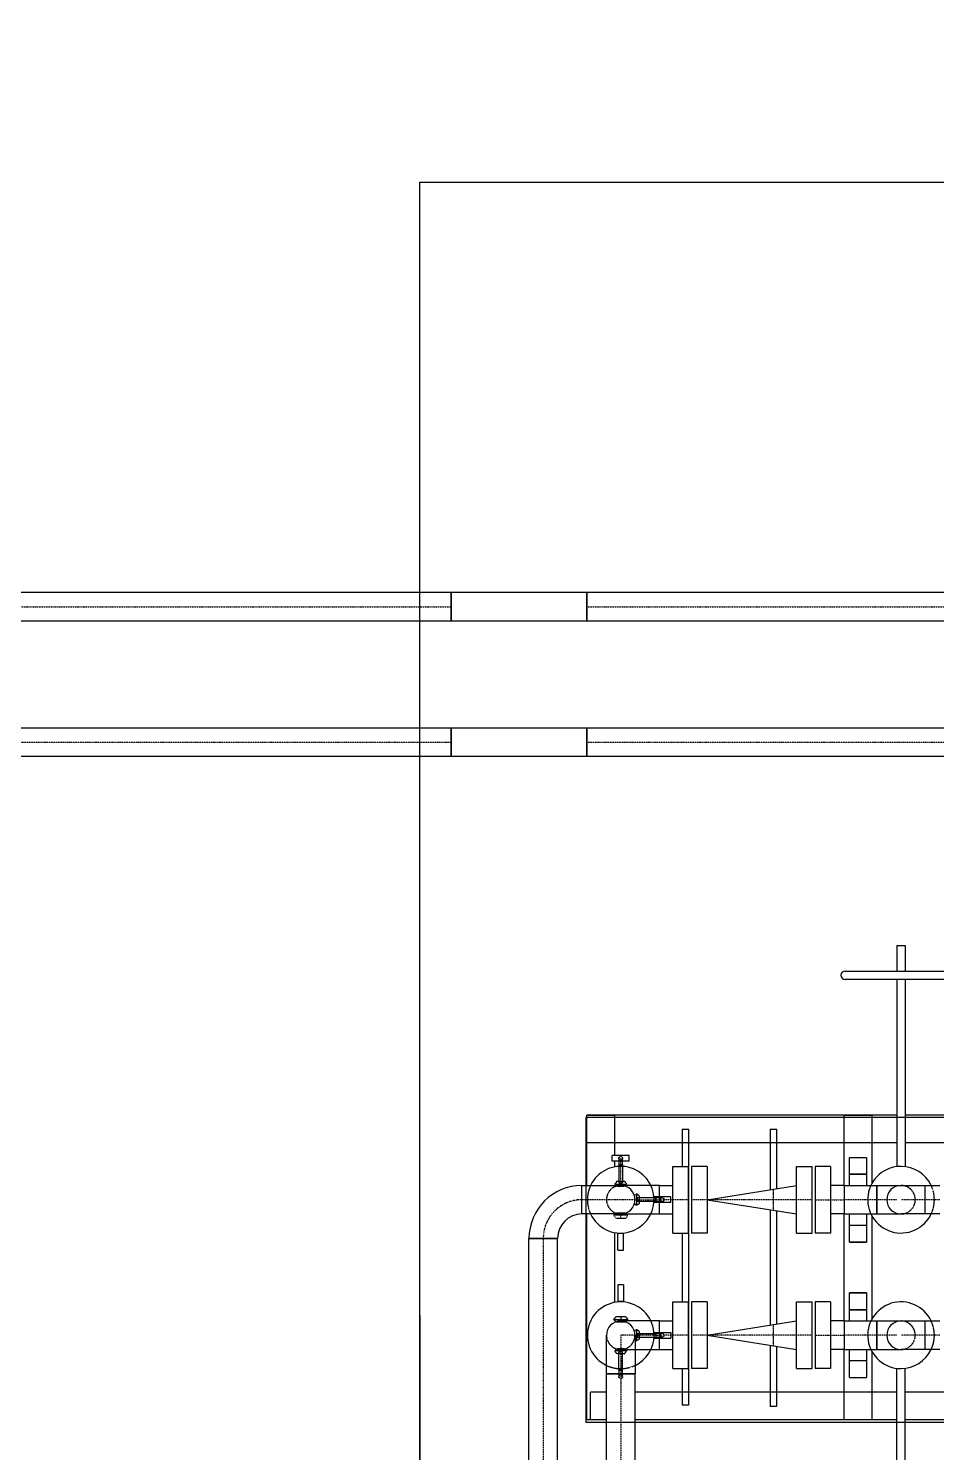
# Model space of a CAD drawing. Header units: millimetres. Extents: x -10011772 to -8149599, y 2847708 to 3434448.
# Drawn here: x -9541442 to -9530728, y 3207107 to 3223918 of the extents above; entities that cross this region are included whole.
import ezdxf

# ---------------------------------------------------------------- set-up
doc = ezdxf.new("R2010")
doc.units = ezdxf.units.MM
for name, pattern in [('DASHDOT2', [0.5, 0.25, -0.125, 0, -0.125]), ('DIVIDE2', [0.625, 0.25, -0.125, 0, -0.125, 0, -0.125]), ('HIDDEN2', [0.1875, 0.125, -0.0625])]:
    doc.linetypes.add(name, pattern=pattern)
doc.layers.add('总平面底图', color=9, linetype='Continuous')

# ---------------------------------------------------------------- blocks, each defined once
blk = doc.blocks.new('总平面底图 爆炸危险区 LOCATION I')
at = {"layer": '总平面底图', "linetype": 'DIVIDE2', "ltscale": 10}
for p, q in [((206314.9, 97327.7), (206314.9, 147327.7)), ((206314.9, 147327.7), (236314.9, 147327.7)), ((206314.9, 97327.7), (206314.9, 147327.7)), ((206314.9, 147327.7), (236314.9, 147327.7))]:
    blk.add_line(p, q, dxfattribs=at)
at = {"layer": '总平面底图'}
for p, q in [((206314.9, 107074.4), (206314.9, 147327.7)), ((206314.9, 147327.7), (236314.9, 147327.7)), ((207294.8, 141807.7), (207294.8, 140007.7)), ((218294.8, 141807.7), (207294.8, 141807.7)), ((206314.9, 140640.2), (206314.9, 137863.2)), ((207294.8, 140007.7), (218294.8, 140007.7))]:
    blk.add_line(p, q, dxfattribs=at)
at = {"layer": '总平面底图', "linetype": 'Continuous'}
for p, q in [((206500, 144905.7), (196828.6, 144905.7)), ((206500, 144905.7), (206500, 144821.6)), ((207300, 144905.7), (206500, 144905.7)), ((206500, 144737.4), (206500, 144905.7)), ((207300, 144905.7), (207300, 144821.6)), ((207300, 144737.4), (207300, 144905.7)), ((210572.1, 144905.7), (207300, 144905.7)), ((206500, 144821.6), (206500, 144737.4)), ((207300, 144821.6), (207300, 144737.4)), ((206500, 144737.4), (196828.6, 144737.4)), ((207300, 144737.4), (206500, 144737.4)), ((210572.1, 144737.4), (207300, 144737.4)), ((206500, 144105.7), (197328.6, 144105.7)), ((206500, 143937.4), (206500, 144105.7)), ((206500, 144105.7), (206500, 144021.6)), ((207300, 144105.7), (206500, 144105.7)), ((207300, 143937.4), (207300, 144105.7)), ((210572.1, 144105.7), (207300, 144105.7)), ((207300, 144105.7), (207300, 144021.6)), ((206500, 144021.6), (206500, 143937.4)), ((207300, 144021.6), (207300, 143937.4)), ((206500, 143937.4), (197328.6, 143937.4)), ((207300, 143937.4), (206500, 143937.4)), ((210572.1, 143937.4), (207300, 143937.4)), ((209128.4, 142821.6), (209153.4, 142821.6)), ((209128.4, 142821.6), (209128.4, 142671.6)), ((209153.4, 142821.6), (209178.4, 142821.6)), ((209178.4, 142821.6), (209178.4, 142671.6)), ((208823.4, 142671.6), (209483.4, 142671.6)), ((209483.4, 142621.6), (208823.4, 142621.6)), ((209128.4, 142621.6), (209128.4, 141516.8)), ((209178.4, 142621.6), (209178.4, 141516.8)), ((207300, 141656.7), (207300, 141821.6)), ((209128.4, 141821.6), (207300, 141821.6)), ((207300, 141405.7), (207300, 141820.3)), ((207300, 141820.3), (207464.8, 141820.3)), ((207464.8, 141583.1), (207464.8, 141820.3)), ((208817.5, 141820.3), (208982.4, 141820.3)), ((208817.5, 141405.7), (208817.5, 141820.3)), ((208982.4, 141419), (208982.4, 141820.3)), ((212500, 141821.6), (209178.4, 141821.6)), ((207861.9, 141737.9), (207861.9, 141518.4)), ((207861.9, 141737.9), (207900, 141737.9)), ((207900, 141737.9), (207900, 141518.4)), ((208380.9, 141737.9), (208380.9, 141380.9)), ((208380.9, 141737.9), (208419, 141737.9)), ((208419, 141737.9), (208419, 141387)), ((209128.4, 141656.7), (207300, 141656.7)), ((209825.7, 141656.7), (209178.4, 141656.7)), ((207500, 141583.1), (207450, 141583.1)), ((207450, 141549.8), (207450, 141583.1)), ((207550, 141583.1), (207500, 141583.1)), ((207550, 141549.8), (207550, 141583.1)), ((208850, 141471.6), (208850, 141571.6)), ((208850, 141471.6), (208850, 141571.6)), ((208850, 141405.7), (208850, 141571.6)), ((208850, 141405.7), (208850, 141571.6)), ((208850, 141571.6), (208950, 141571.6)), ((208850, 141571.6), (208950, 141571.6)), ((208950, 141571.6), (208950, 141471.6)), ((208950, 141571.6), (208950, 141471.6)), ((208950, 141571.6), (208950, 141405.7)), ((208950, 141571.6), (208950, 141405.7)), ((207500, 141549.8), (207450, 141549.8)), ((207464.8, 141515.3), (207464.8, 141549.8)), ((207489.3, 141549.8), (207489.3, 141528.4)), ((207489.3, 141528.4), (207500, 141528.4)), ((207500, 141528.4), (207489.3, 141528.4)), ((207489.3, 141528.4), (207489.3, 141518.1)), ((207550, 141549.8), (207500, 141549.8)), ((207500, 141528.4), (207510.6, 141528.4)), ((207510.6, 141528.4), (207500, 141528.4)), ((207510.6, 141528.4), (207510.6, 141549.8)), ((207510.6, 141528.4), (207510.6, 141518.1)), ((207807.9, 141321.6), (207807.9, 141518.4)), ((207807.9, 141518.4), (207900, 141518.4)), ((207900, 141321.6), (207900, 141518.4)), ((207917.5, 141518.4), (207917.5, 141321.6)), ((208009.6, 141518.4), (207917.5, 141518.4)), ((208009.6, 141518.4), (208009.6, 141321.6)), ((208536.4, 141321.6), (208536.4, 141518.4)), ((208536.4, 141518.4), (208628.5, 141518.4)), ((208628.5, 141321.6), (208628.5, 141518.4)), ((208646, 141518.4), (208646, 141321.6)), ((208738.1, 141518.4), (208646, 141518.4)), ((208738.1, 141518.4), (208738.1, 141321.6)), ((207271.4, 141237.4), (207271.4, 141405.7)), ((207271.4, 141237.4), (207271.4, 141405.7)), ((207271.4, 141405.7), (207500, 141405.7)), ((207728.6, 141405.7), (207677.9, 141405.7)), ((207728.6, 141338.2), (207728.6, 141405.7)), ((207728.6, 141405.7), (207807.9, 141405.7)), ((207728.6, 141338.2), (207728.6, 141405.7)), ((208009.6, 141321.6), (208536.4, 141405.7)), ((208536.4, 141237.4), (208536.4, 141405.7)), ((208817.5, 141405.7), (208738.1, 141405.7)), ((208817.5, 141405.7), (208817.5, 141321.6)), ((208817.5, 141405.7), (208817.5, 141237.4)), ((208817.5, 141405.7), (208975.5, 141405.7)), ((208950, 141471.6), (208850, 141471.6)), ((208850, 141471.6), (208950, 141471.6)), ((209153.4, 141405.7), (209382, 141405.7)), ((207744.9, 141338.2), (207696.1, 141338.2)), ((207744.9, 141304.9), (207696.1, 141304.9)), ((207728.6, 141237.4), (207728.6, 141304.9)), ((207728.6, 141237.4), (207728.6, 141304.9)), ((207794.9, 141338.2), (207744.9, 141338.2)), ((207794.9, 141304.9), (207744.9, 141304.9)), ((207794.9, 141304.9), (207794.9, 141338.2)), ((207807.9, 141124.7), (207807.9, 141321.6)), ((207900, 141124.7), (207900, 141321.6)), ((207917.5, 141321.6), (207917.5, 141124.7)), ((208009.6, 141321.6), (208009.6, 141124.7)), ((208009.6, 141321.6), (208536.4, 141237.4)), ((208536.4, 141124.7), (208536.4, 141321.6)), ((208628.5, 141124.7), (208628.5, 141321.6)), ((208646, 141321.6), (208646, 141124.7)), ((208738.1, 141321.6), (208738.1, 141124.7)), ((208817.5, 141321.6), (208817.5, 141237.4)), ((207500, 141237.4), (207271.4, 141237.4)), ((207300, 140021.6), (207300, 141237.4)), ((207677.9, 141237.4), (207728.6, 141237.4)), ((207728.6, 141237.4), (207807.9, 141237.4)), ((208380.9, 141262.3), (208380.9, 140580.9)), ((208419, 141256.2), (208419, 140587)), ((208817.5, 141237.4), (208738.1, 141237.4)), ((208817.5, 140605.7), (208817.5, 141237.4)), ((208817.5, 141237.4), (208975.5, 141237.4)), ((208850, 141071.6), (208850, 141237.4)), ((208850, 141071.6), (208850, 141237.4)), ((208950, 141237.4), (208950, 141071.6)), ((208950, 141237.4), (208950, 141071.6)), ((208982.4, 140619), (208982.4, 141224.2)), ((209382, 141237.4), (209153.4, 141237.4)), ((208850, 141071.6), (208850, 141171.6)), ((208850, 141071.6), (208850, 141171.6)), ((208850, 141171.6), (208950, 141171.6)), ((208850, 141171.6), (208950, 141171.6)), ((208950, 141171.6), (208950, 141071.6)), ((208950, 141171.6), (208950, 141071.6)), ((207126.9, 141093), (206958.6, 141093)), ((206958.6, 141093), (207126.9, 141093)), ((206958.6, 138781.9), (206958.6, 141093)), ((207126.9, 138781.9), (207126.9, 141093)), ((207464.8, 140715.3), (207464.8, 141127.9)), ((207483.3, 141023.2), (207483.3, 141123.2)), ((207483.3, 141123.2), (207516.6, 141123.2)), ((207500, 141123.2), (207499.8, 141124.7)), ((207500, 141123.2), (207500.2, 141124.7)), ((207516.6, 141023.2), (207516.6, 141123.2)), ((207807.9, 141124.7), (207900, 141124.7)), ((207861.9, 141124.7), (207861.9, 140718.4)), ((207900, 141124.7), (207900, 140718.4)), ((208009.6, 141124.7), (207917.5, 141124.7)), ((208536.4, 141124.7), (208628.5, 141124.7)), ((208738.1, 141124.7), (208646, 141124.7)), ((208950, 141071.6), (208850, 141071.6)), ((208850, 141071.6), (208950, 141071.6)), ((207483.3, 141023.2), (207516.6, 141023.2)), ((207483.3, 140819.9), (207483.3, 140719.9)), ((207516.6, 140819.9), (207483.3, 140819.9)), ((207516.6, 140819.9), (207516.6, 140719.9)), ((207516.6, 140719.9), (207483.3, 140719.9)), ((207500, 140719.9), (207499.8, 140718.4)), ((207500, 140719.9), (207500.2, 140718.4)), ((207807.9, 140521.6), (207807.9, 140718.4)), ((207807.9, 140718.4), (207900, 140718.4)), ((207900, 140521.6), (207900, 140718.4)), ((207917.5, 140718.4), (207917.5, 140521.6)), ((208009.6, 140718.4), (207917.5, 140718.4)), ((208009.6, 140718.4), (208009.6, 140521.6)), ((208536.4, 140521.6), (208536.4, 140718.4)), ((208536.4, 140718.4), (208628.5, 140718.4)), ((208628.5, 140521.6), (208628.5, 140718.4)), ((208646, 140718.4), (208646, 140521.6)), ((208738.1, 140718.4), (208646, 140718.4)), ((208738.1, 140718.4), (208738.1, 140521.6)), ((208850, 140671.6), (208850, 140771.6)), ((208850, 140671.6), (208850, 140771.6)), ((208950, 140771.6), (208850, 140771.6)), ((208850, 140771.6), (208950, 140771.6)), ((208850, 140605.7), (208850, 140771.6)), ((208850, 140605.7), (208850, 140771.6)), ((208950, 140771.6), (208950, 140671.6)), ((208950, 140771.6), (208950, 140671.6)), ((208950, 140771.6), (208950, 140605.7)), ((208950, 140771.6), (208950, 140605.7)), ((208950, 140671.6), (208850, 140671.6)), ((208850, 140671.6), (208950, 140671.6)), ((207728.6, 140605.7), (207677.9, 140605.7)), ((207728.6, 140538.2), (207728.6, 140605.7)), ((207728.6, 140538.2), (207728.6, 140605.7)), ((207728.6, 140605.7), (207807.9, 140605.7)), ((208009.6, 140521.6), (208536.4, 140605.7)), ((208536.4, 140437.4), (208536.4, 140605.7)), ((208817.5, 140605.7), (208738.1, 140605.7)), ((208817.5, 140605.7), (208817.5, 140437.4)), ((208817.5, 140605.7), (208975.5, 140605.7)), ((208817.5, 140605.7), (208817.5, 140521.6)), ((209153.4, 140605.7), (209382, 140605.7)), ((207415.8, 140293), (207415.8, 140521.6)), ((207584.1, 140521.6), (207584.1, 140293)), ((207696.1, 140538.2), (207744.9, 140538.2)), ((207696.1, 140504.9), (207744.9, 140504.9)), ((207728.6, 140437.4), (207728.6, 140504.9)), ((207728.6, 140437.4), (207728.6, 140504.9)), ((207744.9, 140538.2), (207794.9, 140538.2)), ((207744.9, 140504.9), (207794.9, 140504.9)), ((207794.9, 140538.2), (207794.9, 140504.9)), ((207807.9, 140324.7), (207807.9, 140521.6)), ((207900, 140324.7), (207900, 140521.6)), ((207917.5, 140521.6), (207917.5, 140324.7)), ((208009.6, 140521.6), (208009.6, 140324.7)), ((208009.6, 140521.6), (208536.4, 140437.4)), ((208536.4, 140324.7), (208536.4, 140521.6)), ((208628.5, 140324.7), (208628.5, 140521.6)), ((208646, 140521.6), (208646, 140324.7)), ((208738.1, 140521.6), (208738.1, 140324.7)), ((208817.5, 140521.6), (208817.5, 140437.4)), ((207677.9, 140437.4), (207728.6, 140437.4)), ((207728.6, 140437.4), (207807.9, 140437.4)), ((208380.9, 140462.3), (208380.9, 140101.2)), ((208419, 140456.2), (208419, 140101.2)), ((208817.5, 140437.4), (208738.1, 140437.4)), ((208817.5, 140437.4), (208975.5, 140437.4)), ((208817.5, 140021.6), (208817.5, 140437.4)), ((208850, 140271.6), (208850, 140437.4)), ((208850, 140271.6), (208850, 140437.4)), ((208950, 140437.4), (208950, 140271.6)), ((208950, 140437.4), (208950, 140271.6)), ((208982.4, 140021.6), (208982.4, 140424.2)), ((209382, 140437.4), (209153.4, 140437.4)), ((207807.9, 140324.7), (207900, 140324.7)), ((207861.9, 140324.7), (207861.9, 140108.6)), ((207900, 140324.7), (207900, 140108.6)), ((208009.6, 140324.7), (207917.5, 140324.7)), ((208536.4, 140324.7), (208628.5, 140324.7)), ((208738.1, 140324.7), (208646, 140324.7)), ((208850, 140371.6), (208950, 140371.6)), ((208850, 140371.6), (208950, 140371.6)), ((208850, 140271.6), (208850, 140371.6)), ((208850, 140271.6), (208850, 140371.6)), ((208950, 140371.6), (208950, 140271.6)), ((208950, 140371.6), (208950, 140271.6)), ((209128.4, 139221.6), (209128.4, 140326.3)), ((209178.4, 139221.6), (209178.4, 140326.3)), ((207415.8, 140293), (207584.1, 140293)), ((207415.8, 139053.5), (207415.8, 140293)), ((207584.1, 140293), (207415.8, 140293)), ((207584.1, 139053.5), (207584.1, 140293)), ((208850, 140271.6), (208950, 140271.6)), ((208850, 140271.6), (208950, 140271.6)), ((207415.8, 140186.4), (207321.9, 140186.4)), ((207321.9, 140021.6), (207321.9, 140186.4)), ((209128.4, 140186.4), (207584.1, 140186.4)), ((209825.7, 140186.4), (209178.4, 140186.4)), ((207900, 140108.6), (207861.9, 140108.6)), ((208419, 140101.2), (208380.9, 140101.2)), ((207415.8, 140021.6), (207300, 140021.6)), ((207415.8, 140021.6), (207321.9, 140021.6)), ((209128.4, 140021.6), (207584.1, 140021.6)), ((208982.4, 140021.6), (208817.5, 140021.6)), ((211823.4, 140021.6), (209178.4, 140021.6))]:
    blk.add_line(p, q, dxfattribs=at)
at = {"layer": '总平面底图', "linetype": 'DIVIDE2'}
for p, q in [((196828.6, 144821.6), (206500, 144821.6)), ((207300, 144821.6), (210572.1, 144821.6)), ((197328.6, 144021.6), (206500, 144021.6)), ((207300, 144021.6), (210572.1, 144021.6)), ((207500, 141549.8), (207500, 141566.5)), ((207500, 141528.4), (207500, 141549.8)), ((207500, 141528.4), (207500, 141528.4)), ((207500, 141528.4), (207500, 141528.4)), ((207500, 141518.4), (207500, 141528.4)), ((207500, 141420.2), (207500, 141518.4)), ((207500, 141431.1), (207500, 141415.2)), ((207500, 141415.2), (207500, 141415.2)), ((207271.3, 141321.6), (207271.3, 141321.6)), ((207271.3, 141321.6), (207271.4, 141321.6)), ((207271.4, 141321.6), (207271.4, 141321.6)), ((207271.4, 141321.6), (207271.4, 141321.6)), ((207500, 141321.6), (207271.4, 141321.6)), ((207593.6, 141321.6), (207500, 141321.6)), ((207609.5, 141321.6), (207593.6, 141321.6)), ((207593.6, 141321.6), (207593.6, 141321.6)), ((207598.6, 141321.6), (207706.8, 141321.6)), ((207706.8, 141321.6), (207706.8, 141321.6)), ((207706.8, 141321.6), (207706.8, 141321.6)), ((207706.8, 141321.6), (207744.9, 141321.6)), ((207794.9, 141321.6), (207744.9, 141321.6)), ((207900, 141321.6), (207794.9, 141321.6)), ((208009.6, 141321.6), (207917.5, 141321.6)), ((208009.6, 141321.6), (208009.6, 141321.6)), ((208536.4, 141321.6), (208009.6, 141321.6)), ((208628.5, 141321.6), (208536.4, 141321.6)), ((208536.4, 141321.6), (208536.4, 141321.6)), ((208646, 141321.6), (208817.5, 141321.6)), ((208956.6, 141321.6), (208817.5, 141321.6)), ((209010.7, 141321.6), (208956.6, 141321.6)), ((209010.7, 141321.6), (209010.7, 141321.6)), ((209010.7, 141321.6), (209010.7, 141321.6)), ((209128.4, 141321.6), (209010.7, 141321.6)), ((209382, 141321.6), (209153.4, 141321.6)), ((207500, 141210.5), (207500, 141228)), ((207500, 141228), (207500, 141228)), ((207042.8, 141093), (207042.8, 141093)), ((207042.8, 141093), (207042.8, 141093)), ((207042.8, 141093), (207042.8, 138781.9)), ((207500, 140632.6), (207500, 140615.2)), ((207500, 140615.2), (207500, 140615.2)), ((207500, 140521.6), (207500, 140293)), ((207593.6, 140521.6), (207500, 140521.6)), ((207609.5, 140521.6), (207593.6, 140521.6)), ((207593.6, 140521.6), (207593.6, 140521.6)), ((207706.8, 140521.6), (207598.6, 140521.6)), ((207706.8, 140521.6), (207706.8, 140521.6)), ((207706.8, 140521.6), (207706.8, 140521.6)), ((207706.8, 140521.6), (207744.9, 140521.6)), ((207794.9, 140521.6), (207744.9, 140521.6)), ((207900, 140521.6), (207794.9, 140521.6)), ((208009.6, 140521.6), (207917.5, 140521.6)), ((208536.4, 140521.6), (208009.6, 140521.6)), ((208009.6, 140521.6), (208009.6, 140521.6)), ((208628.5, 140521.6), (208536.4, 140521.6)), ((208536.4, 140521.6), (208536.4, 140521.6)), ((208646, 140521.6), (208817.5, 140521.6)), ((208956.6, 140521.6), (208817.5, 140521.6)), ((209010.7, 140521.6), (208956.6, 140521.6)), ((209128.4, 140521.6), (209010.7, 140521.6)), ((209010.7, 140521.6), (209010.7, 140521.6)), ((209010.7, 140521.6), (209010.7, 140521.6)), ((209382, 140521.6), (209153.4, 140521.6)), ((207500, 140293), (207500, 139053.5)), ((207500, 140293), (207500, 140293)), ((207500, 140293), (207500, 140293))]:
    blk.add_line(p, q, dxfattribs=at)
at = {"layer": '总平面底图', "linetype": 'HIDDEN2'}
for p, q in [((207489.3, 141566.5), (207489.3, 141549.8)), ((207510.6, 141549.8), (207510.6, 141566.5)), ((207489.3, 141518.1), (207489.3, 141420.2)), ((207510.6, 141518.1), (207510.6, 141420.2)), ((207477, 141431.1), (207465.5, 141413.9)), ((207465.5, 141413.9), (207500, 141413.9)), ((207477, 141402.5), (207465.5, 141413.9)), ((207477, 141431.1), (207500, 141431.1)), ((207477, 141402.5), (207500, 141402.5)), ((207500, 141420.2), (207489.3, 141420.2)), ((207500, 141431.1), (207522.9, 141431.1)), ((207510.6, 141420.2), (207500, 141420.2)), ((207500, 141413.9), (207534.4, 141413.9)), ((207677.9, 141405.7), (207500, 141405.7)), ((207500, 141402.5), (207522.9, 141402.5)), ((207522.9, 141431.1), (207534.4, 141413.9)), ((207522.9, 141402.5), (207534.4, 141413.9)), ((208975.5, 141405.7), (209010.7, 141405.7)), ((209010.7, 141321.6), (209010.7, 141405.7)), ((209010.7, 141405.7), (209153.4, 141405.7)), ((209010.7, 141405.7), (209010.7, 141237.4)), ((209296.2, 141321.6), (209296.2, 141405.7)), ((209296.2, 141321.6), (209296.2, 141405.7)), ((207580.9, 141344.6), (207592.3, 141356)), ((207580.9, 141344.6), (207580.9, 141321.6)), ((207580.9, 141321.6), (207580.9, 141298.6)), ((207592.3, 141356), (207592.3, 141321.6)), ((207609.5, 141344.6), (207592.3, 141356)), ((207592.3, 141321.6), (207592.3, 141287.1)), ((207598.6, 141321.6), (207598.6, 141332.2)), ((207706.8, 141332.2), (207598.6, 141332.2)), ((207598.6, 141310.9), (207598.6, 141321.6)), ((207706.8, 141310.9), (207598.6, 141310.9)), ((207609.5, 141344.6), (207609.5, 141321.6)), ((207609.5, 141321.6), (207609.5, 141298.6)), ((207706.8, 141321.6), (207706.8, 141332.2)), ((207706.8, 141332.2), (207706.8, 141321.6)), ((207744.9, 141332.2), (207706.8, 141332.2)), ((207706.8, 141310.9), (207706.8, 141321.6)), ((207706.8, 141321.6), (207706.8, 141310.9)), ((207706.8, 141310.9), (207744.9, 141310.9)), ((207728.6, 141321.6), (207728.6, 141338.2)), ((207728.6, 141321.6), (207728.6, 141338.2)), ((207728.6, 141304.9), (207728.6, 141321.6)), ((207728.6, 141304.9), (207728.6, 141321.6)), ((209010.7, 141237.4), (209010.7, 141321.6)), ((209296.2, 141237.4), (209296.2, 141321.6)), ((209296.2, 141237.4), (209296.2, 141321.6)), ((207472.1, 141242.2), (207458.2, 141229.5)), ((207500, 141229.5), (207458.2, 141229.5)), ((207472.1, 141210.5), (207458.2, 141229.5)), ((207500, 141242.2), (207472.1, 141242.2)), ((207527.8, 141242.2), (207500, 141242.2)), ((207500, 141237.4), (207677.9, 141237.4)), ((207541.7, 141229.5), (207500, 141229.5)), ((207527.8, 141242.2), (207541.7, 141229.5)), ((207527.8, 141210.5), (207541.7, 141229.5)), ((207580.9, 141298.6), (207592.3, 141287.1)), ((207609.5, 141298.6), (207592.3, 141287.1)), ((208975.5, 141237.4), (209010.7, 141237.4)), ((209010.7, 141237.4), (209153.4, 141237.4)), ((207500, 141210.5), (207472.1, 141210.5)), ((207527.8, 141210.5), (207500, 141210.5)), ((207472.1, 140632.6), (207458.2, 140613.6)), ((207472.1, 140632.6), (207500, 140632.6)), ((207500, 140632.6), (207527.8, 140632.6)), ((207527.8, 140632.6), (207541.7, 140613.6)), ((207458.2, 140613.6), (207500, 140613.6)), ((207472.1, 140601), (207458.2, 140613.6)), ((207472.1, 140601), (207500, 140601)), ((207500, 140613.6), (207541.7, 140613.6)), ((207677.9, 140605.7), (207500, 140605.7)), ((207500, 140601), (207527.8, 140601)), ((207527.8, 140601), (207541.7, 140613.6)), ((207580.9, 140544.6), (207592.3, 140556)), ((207592.3, 140556), (207592.3, 140521.6)), ((207609.5, 140544.6), (207592.3, 140556)), ((208975.5, 140605.7), (209010.7, 140605.7)), ((209010.7, 140521.6), (209010.7, 140605.7)), ((209010.7, 140605.7), (209153.4, 140605.7)), ((209010.7, 140605.7), (209010.7, 140437.4)), ((209296.2, 140521.6), (209296.2, 140605.7)), ((209296.2, 140521.6), (209296.2, 140605.7)), ((207580.9, 140544.6), (207580.9, 140521.6)), ((207580.9, 140521.6), (207580.9, 140498.6)), ((207580.9, 140498.6), (207592.3, 140487.1)), ((207592.3, 140521.6), (207592.3, 140487.1)), ((207609.5, 140498.6), (207592.3, 140487.1)), ((207598.6, 140532.2), (207598.6, 140521.6)), ((207598.6, 140532.2), (207706.8, 140532.2)), ((207598.6, 140521.6), (207598.6, 140510.9)), ((207598.6, 140510.9), (207706.8, 140510.9)), ((207609.5, 140544.6), (207609.5, 140521.6)), ((207609.5, 140521.6), (207609.5, 140498.6)), ((207706.8, 140532.2), (207706.8, 140521.6)), ((207744.9, 140532.2), (207706.8, 140532.2)), ((207706.8, 140532.2), (207706.8, 140521.6)), ((207706.8, 140521.6), (207706.8, 140510.9)), ((207706.8, 140521.6), (207706.8, 140510.9)), ((207706.8, 140510.9), (207744.9, 140510.9)), ((207728.6, 140521.6), (207728.6, 140538.2)), ((207728.6, 140521.6), (207728.6, 140538.2)), ((207728.6, 140504.9), (207728.6, 140521.6)), ((207728.6, 140504.9), (207728.6, 140521.6)), ((209010.7, 140437.4), (209010.7, 140521.6)), ((209296.2, 140437.4), (209296.2, 140521.6)), ((209296.2, 140437.4), (209296.2, 140521.6)), ((207477, 140440.6), (207465.5, 140429.2)), ((207500, 140429.2), (207465.5, 140429.2)), ((207477, 140412), (207465.5, 140429.2)), ((207500, 140440.6), (207477, 140440.6)), ((207500, 140412), (207477, 140412)), ((207489.3, 140423), (207500, 140423)), ((207489.3, 140314.8), (207489.3, 140423)), ((207522.9, 140440.6), (207500, 140440.6)), ((207500, 140437.4), (207677.9, 140437.4)), ((207534.4, 140429.2), (207500, 140429.2)), ((207500, 140423), (207510.6, 140423)), ((207522.9, 140412), (207500, 140412)), ((207510.6, 140314.8), (207510.6, 140423)), ((207522.9, 140440.6), (207534.4, 140429.2)), ((207522.9, 140412), (207534.4, 140429.2)), ((208975.5, 140437.4), (209010.7, 140437.4)), ((209010.7, 140437.4), (209153.4, 140437.4)), ((207489.3, 140314.8), (207500, 140314.8)), ((207500, 140314.8), (207489.3, 140314.8)), ((207489.3, 140314.8), (207489.3, 140276.7)), ((207500, 140314.8), (207510.6, 140314.8)), ((207510.6, 140314.8), (207500, 140314.8)), ((207510.6, 140276.7), (207510.6, 140314.8))]:
    blk.add_line(p, q, dxfattribs=at)
at = {"layer": '总平面底图', "linetype": 'DASHDOT2'}
for p, q in [((207900, 141518.4), (207900, 141124.7)), ((208400, 141383.9), (208400, 141259.2)), ((207900, 140718.4), (207900, 140324.7)), ((208400, 140583.9), (208400, 140459.2))]:
    blk.add_line(p, q, dxfattribs=at)
at = {"layer": '总平面底图', "linetype": 'HIDDEN2'}
for centre in [(207500, 141566.5), (207744.9, 141321.6), (207744.9, 140521.6), (207500, 140276.7)]:
    blk.add_circle(centre, 10.7, dxfattribs=at)
at = {"layer": '总平面底图'}
blk.add_arc((207564.9, 138377.7), 12000, 90, 180, dxfattribs=at)
at = {"layer": '总平面底图', "linetype": 'Continuous'}
for centre, radius, start, end in [((208823.4, 142646.6), 25, 90, 270), ((207500, 141321.6), 196.8, 0, 154.6961), ((209153.4, 141321.6), 196.8, 90, 334.6961), ((209153.4, 141321.6), 196.8, 25.3039, 90), ((207271.4, 141093), 312.7, 90, 180), ((207500, 141321.6), 84.1, 270, 90), ((207500, 141321.6), 84.1, 0, 90), ((209153.4, 141321.6), 84.1, 90, 270), ((209153.4, 141321.6), 84.1, 90, 270), ((207500, 141321.6), 196.8, 205.3039, 0), ((207500, 141321.6), 84.1, 270, 0), ((207271.4, 141093), 144.5, 90, 180), ((207500, 140521.6), 196.8, 0, 244.6961), ((209153.4, 140521.6), 196.8, 25.3039, 270), ((207500, 140521.6), 84.1, 0, 180), ((207500, 140521.6), 84.1, 0, 180), ((209153.4, 140521.6), 84.1, 90, 270), ((209153.4, 140521.6), 84.1, 90, 270), ((207500, 140521.6), 196.9, 295.3039, 0), ((209153.4, 140521.6), 196.8, 270, 334.6961)]:
    blk.add_arc(centre, radius, start, end, dxfattribs=at)
at = {"layer": '总平面底图', "linetype": 'HIDDEN2'}
for centre, radius, start, end in [((207500, 141321.6), 196.8, 154.6961, 205.3039), ((207500, 141321.6), 84.1, 90, 270), ((209153.4, 141321.6), 84.1, 270, 90), ((209153.4, 141321.6), 196.8, 334.6961, 25.3039), ((209153.4, 140521.6), 84.1, 270, 90), ((209153.4, 140521.6), 196.8, 334.6961, 25.3039), ((207500, 140521.6), 84.1, 180, 0), ((207500, 140521.6), 196.9, 244.6961, 295.3039)]:
    blk.add_arc(centre, radius, start, end, dxfattribs=at)
at = {"layer": '总平面底图', "linetype": 'DIVIDE2'}
blk.add_arc((207271.4, 141093), 228.6, 90, 180, dxfattribs=at)

msp = doc.modelspace()

# ---------------------------------------------------------------- block references
at = {"layer": '总平面底图', "xscale": 2, "yscale": 2, "zscale": 2}
msp.add_blockref('总平面底图 爆炸危险区 LOCATION I', (-9949454, 2927448), dxfattribs=at)

doc.saveas('drawing.dxf')
